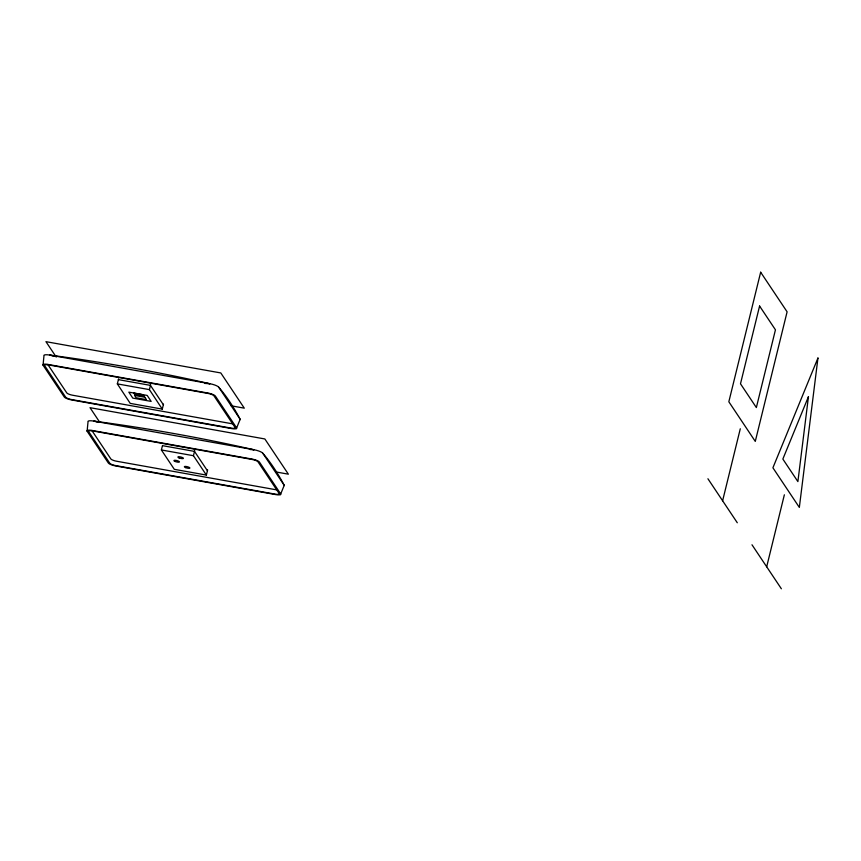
<?xml version="1.0" encoding="UTF-8"?>
<svg xmlns="http://www.w3.org/2000/svg" width="861" height="861" viewBox="0 0 861 861"><rect width="100%" height="100%" fill="white"/><g stroke="black" fill="none" stroke-linecap="round" stroke-linejoin="round"><path stroke-width="1.29" d="M43.05 365.182A6.479 1.571 13.8 0 1 47.99 364.429L207.921 393.036A6.479 1.571 13.8 0 1 215.347 396.006L236.581 427.82A6.479 1.571 13.8 0 1 231.641 428.584L71.711 399.967A6.479 1.571 13.8 0 1 64.284 396.996L43.05 365.182L43.943 355.98A7.641 1.851 13.8 0 1 49.755 355.087L210.019 383.758A7.641 1.851 13.8 0 1 218.78 387.267A1021.264 253.134 -79.9 0 1 240.079 419.167A7.641 1.851 13.8 0 1 239.832 420.093L236.377 428.606M87.112 431.21A6.479 1.571 13.8 0 1 92.052 430.446L251.982 459.053A6.479 1.571 13.8 0 1 259.419 462.034L280.643 493.837A6.479 1.571 13.8 0 1 275.714 494.601L115.772 465.984A6.479 1.571 13.8 0 1 108.346 463.014L87.112 431.21L88.005 421.998A7.641 1.851 13.8 0 1 93.817 421.104L254.092 449.776A7.641 1.851 13.8 0 1 262.842 453.284A1021.264 253.134 -79.9 0 1 284.141 485.184A7.641 1.851 13.8 0 1 283.904 486.11L280.438 494.623M163.515 404.11L162.288 409.115L130.226 403.389L117.344 383.888L118.57 378.872M162.288 409.115L149.405 389.624L150.632 384.609M207.641 469.891L206.371 475.068L174.32 469.342L161.394 449.969L162.342 446.084M206.371 475.068L193.445 455.706L194.715 450.518M722.616 500.768L740.288 428.778M766.677 566.786L784.36 494.795M204.681 383.393L210.019 383.758A1827.225 1714.133 -33.7 0 0 49.755 355.087L53.565 356.077M250.077 449.507L254.092 449.776A1827.225 1714.133 -33.7 0 0 93.817 421.104L98.907 422.417M133.756 392.993L128.849 392.153L132.777 398.105L151.149 401.398L147.209 395.436L133.756 392.993L134.94 394.812L135.726 394.951L134.542 393.133M118.387 379.636L150.438 385.373L163.364 404.735M117.344 383.888L149.405 389.624M231.146 405.8L244.287 408.157L220.793 372.942L45.945 341.666L56.234 357.067M232.222 423.784L72.668 395.242A5.101 1.238 13.8 0 1 66.76 392.874L47.796 364.461M162.449 445.654L194.5 451.39L207.426 470.752M161.394 449.969L193.445 455.706M276.521 472.054L288.36 474.174L264.854 438.959L90.018 407.683L99.564 421.987M276.284 489.801L116.73 461.259A5.101 1.238 13.8 0 1 110.821 458.902L91.858 430.478M707.925 478.759L737.296 522.767M751.987 544.776L781.368 588.784M218.78 387.267L240.079 419.167M262.842 453.284L284.141 485.184M143.12 394.672L144.314 396.48L142.345 394.532M141.408 394.36L142.592 396.178L140.623 394.22M139.686 394.058L140.881 395.866L138.912 393.918M137.975 393.746L139.159 395.565L137.19 393.606M136.253 393.445L137.448 395.253L135.478 393.305M808.457 396.663L797.889 481.59L782.853 459.064L808.457 396.663M817.95 358.036L799.342 507.409L772.909 467.792L817.95 358.036M760.661 272.216L728.837 401.775L755.28 441.392L787.105 311.822L760.661 272.216M759.585 306.042L740.492 383.791L756.356 407.554L775.449 329.817L759.585 306.042M208.028 393.445L48.474 364.903A5.101 1.238 13.8 0 0 44.546 365.505L65.694 397.201A5.101 1.238 13.8 0 0 71.603 399.558L231.157 428.111A5.101 1.238 13.8 0 0 235.085 427.497L213.937 395.812A5.101 1.238 13.8 0 0 208.028 393.445M144.874 397.265L134.574 395.414L136.124 397.782L146.424 399.622L144.874 397.265M252.09 459.462L92.536 430.92A5.101 1.238 13.8 0 0 88.608 431.522L109.767 463.218A5.101 1.238 13.8 0 0 115.675 465.586L275.229 494.128A5.101 1.238 13.8 0 0 279.147 493.514L257.999 461.83A5.101 1.238 13.8 0 0 252.09 459.462M179.11 457.912A2.852 0.689 13.8 0 0 183.415 458.364A2.852 0.689 13.8 0 0 179.411 456.76A2.852 0.689 13.8 0 0 179.11 457.912M175.127 461.464A2.852 0.689 13.8 0 0 179.443 461.916A2.852 0.689 13.8 0 0 175.44 460.312A2.852 0.689 13.8 0 0 175.127 461.464M185.578 467.598A2.852 0.689 13.8 0 0 189.883 468.05A2.852 0.689 13.8 0 0 185.879 466.447A2.852 0.689 13.8 0 0 185.578 467.598"/></g></svg>
